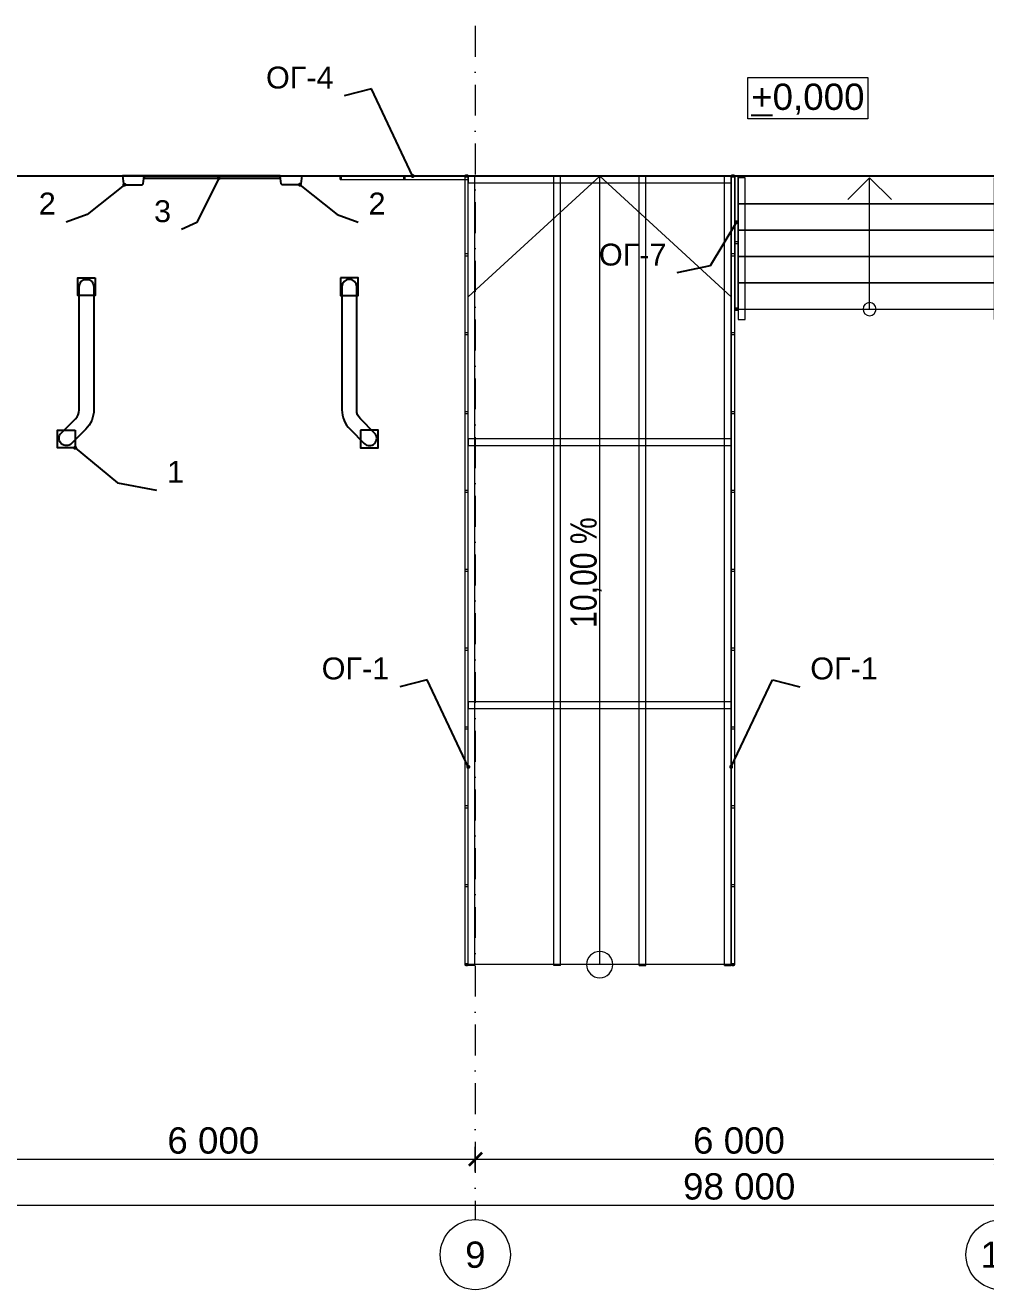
# Model space of a CAD drawing. Header units: millimetres. Extents: x -10605 to 104127, y -15987 to 52426.
# Drawn here: x 40863 to 51825, y -15987 to -1556 of the extents above; entities that cross this region are included whole.
import ezdxf
from ezdxf.enums import TextEntityAlignment as Align

# ---------------------------------------------------------------- set-up
doc = ezdxf.new("R2010")
doc.units = ezdxf.units.MM
doc.header["$MEASUREMENT"] = 0
doc.linetypes.add('Dot & Dashed', pattern=[670.277762, 352.777767, -176.388884, 0, -141.111112])
for name, color, linetype, lineweight in [('0_Ном._пера__200', 7, 'Continuous', 0), ('0_Ном._пера__98', 7, 'Continuous', 25), ('Лестницы_Ном._пера__100', 7, 'Continuous', 9), ('Лестницы_Ном._пера__200', 7, 'Continuous', 0), ('Лестницы_Ном._пера__91', 255, 'Continuous', 0), ('Лестницы_Ном._пера__99', 7, 'Continuous', 15), ('Металлический каркас здания_Ном._пера__100', 7, 'Continuous', 9), ('Металлический каркас здания_Ном._пера__98', 7, 'Continuous', 25), ('Оси_Ном._пера__200', 7, 'Continuous', 0), ('Оси_Ном._пера__97', 7, 'Continuous', 35), ('Оси_Ном._пера__98', 7, 'Continuous', 25), ('Оси_Ном._пера__99', 7, 'Continuous', 15), ('Отделочный_маркеры отделки_Ном._пера__200', 7, 'Continuous', 0), ('Стены _Ном._пера__91', 255, 'Continuous', 0), ('Стены _Ном._пера__98', 7, 'Continuous', 25)]:
    doc.layers.add(name, color=color, linetype=linetype, lineweight=lineweight)
for name, color, linetype in [('Лестницы', 7, 'Continuous'), ('Оси', 7, 'Continuous'), ('Стены', 7, 'Continuous')]:
    doc.layers.add(name, color=color, linetype=linetype)
doc.layers.add('Лестницы_Ном._пера__71', color=7, linetype='Continuous', lineweight=13, true_color=0xc2331900)
doc.layers.add('Стены _Ном._пера__2', color=7, linetype='Continuous', lineweight=0, true_color=0xc2747474)
doc.styles.add('РЎР“Р•РќР•Р\xa0РР\xa0_РЎРўРР›Р¬_1', font='arial.ttf')
doc.styles.add('РЎР“Р•РќР•Р\xa0РР\xa0_РЎРўРР›Р¬_2', font='ARIALN.TTF')
doc.dimstyles.new('СГЕНЕРИР_СТИЛЬ__1', dxfattribs={"dimtxt": 0.18, "dimasz": 91.2, "dimexe": 0.18, "dimexo": 0.0625, "dimgap": 0.09, "dimtad": 0, "dimtih": 1, "dimtoh": 1, "dimdec": 4, "dimzin": 0, "dimdsep": 46, "dimcen": 0.09, "dimadec": 0, "dimazin": 0, "dimtfac": 1, "dimtdec": 4, "dimtmove": 0, "dimatfit": 3, "dimldrblk": 'ARROWHEAD_11', "dimfxl": 1, "dimtolj": 1, "dimtzin": 0, "dimarcsym": 0})
doc.dimstyles.new('СГЕНЕРИР_СТИЛЬ__2', dxfattribs={"dimtxt": 300, "dimasz": 142.5, "dimexe": 0.18, "dimexo": 0.0625, "dimgap": 0.09, "dimtad": 1, "dimtih": 1, "dimtoh": 1, "dimdec": 4, "dimzin": 0, "dimdsep": 46, "dimtxsty": 'РЎР“Р•РќР•Р\xa0РР\xa0_РЎРўРР›Р¬_1', "dimblk": 'ARROWHEAD_6', "dimblk1": 'ARROWHEAD_6', "dimblk2": 'ARROWHEAD_6', "dimcen": 0.09, "dimse1": 1, "dimse2": 1, "dimadec": 0, "dimazin": 0, "dimtfac": 1, "dimtdec": 4, "dimtmove": 0, "dimatfit": 3, "dimfxl": 1, "dimtolj": 1, "dimtzin": 0, "dimarcsym": 0})

# ---------------------------------------------------------------- blocks, each defined once
blk = doc.blocks.new('Перекрытие_14', base_point=(41971, -3275))
at = {"layer": 'Стены _Ном._пера__98', "color": 7, "linetype": 'Continuous', "lineweight": 25, "flags": 128}
blk.add_lwpolyline([(41971, -3275), (41985, -3366), (41995, -3375), (42198, -3375), (42208, -3366), (42221, -3275)], close=True, dxfattribs=at)
blk = doc.blocks.new('Перекрытие_15', base_point=(44021, -3275))
at = {"layer": 'Стены _Ном._пера__98', "color": 7, "linetype": 'Continuous', "lineweight": 25, "flags": 128}
blk.add_lwpolyline([(44021, -3275), (44008, -3366), (43998, -3375), (43795, -3375), (43785, -3366), (43771, -3275)], close=True, dxfattribs=at)
blk = doc.blocks.new('Лестница_1')
at = {"layer": 'Лестницы_Ном._пера__100', "color": 7, "linetype": 'Continuous', "lineweight": 9}
for p, q in [((52000, -3275), (49000, -3275)), ((49000, -3275), (49000, -3295)), ((49080, -3295), (49000, -3295)), ((49000, -3295), (49000, -4795)), ((49000, -3295), (49000, -3595)), ((49080, -4795), (49080, -3295)), ((50250, -3545), (50500, -3295)), ((50500, -3595), (50500, -3295)), ((50500, -3295), (50750, -3545)), ((52000, -3295), (51920, -3295)), ((51920, -3295), (51920, -4795)), ((52000, -3295), (52000, -3275)), ((52000, -4795), (52000, -3295)), ((52000, -3595), (52000, -3295)), ((52000, -3595), (49000, -3595)), ((49000, -3595), (49000, -3895)), ((49000, -3595), (52000, -3595)), ((50500, -4495), (50500, -3595)), ((52000, -3895), (52000, -3595)), ((52000, -3895), (49000, -3895)), ((49000, -3895), (49000, -4195)), ((49000, -3895), (52000, -3895)), ((52000, -4195), (52000, -3895)), ((52000, -4195), (49000, -4195)), ((49000, -4195), (49000, -4495)), ((49000, -4195), (52000, -4195)), ((52000, -4495), (52000, -4195)), ((52000, -4495), (49000, -4495)), ((49000, -4495), (49000, -4795)), ((49000, -4495), (52000, -4495)), ((50500, -4795), (50500, -4495)), ((52000, -4795), (52000, -4495)), ((49000, -4795), (49000, -4915)), ((49000, -4795), (52000, -4795)), ((49080, -4915), (49080, -4795)), ((51920, -4795), (51920, -4915)), ((52000, -4915), (52000, -4795)), ((49000, -4915), (49080, -4915)), ((51920, -4915), (52000, -4915))]:
    blk.add_line(p, q, dxfattribs=at)
for start, end in [(0, 180), (180, 0)]:
    blk.add_arc((50500, -4795), 75, start, end, dxfattribs=at)
blk = doc.blocks.new('Морф_67')
at = {"layer": 'Стены _Ном._пера__91', "color": 255, "linetype": 'Continuous', "lineweight": 0, "flags": 128}
for points in [[(42221, -3301), (42221, -3299)], [(42421, -3299), (42221, -3299)], [(42421, -3301), (42221, -3301)], [(42421, -3301), (42421, -3299)]]:
    blk.add_lwpolyline(points, dxfattribs=at)
blk = doc.blocks.new('Морф_68')
at = {"layer": 'Стены _Ном._пера__91', "color": 255, "linetype": 'Continuous', "lineweight": 0, "flags": 128}
for points in [[(42221, -3301), (42221, -3299)], [(42221, -3299), (42421, -3299)], [(42421, -3301), (42221, -3301)], [(42421, -3299), (42421, -3301)], [(42621, -3299), (42421, -3299)], [(42421, -3301), (42621, -3301)], [(42621, -3301), (42621, -3299)]]:
    blk.add_lwpolyline(points, dxfattribs=at)
blk = doc.blocks.new('Морф_69')
at = {"layer": 'Стены _Ном._пера__91', "color": 255, "linetype": 'Continuous', "lineweight": 0, "flags": 128}
for points in [[(42321, -3301), (42321, -3299)], [(42321, -3299), (42621, -3299)], [(42621, -3301), (42321, -3301)], [(42621, -3299), (42621, -3301)], [(42821, -3299), (42621, -3299)], [(42621, -3301), (42821, -3301)], [(42821, -3301), (42821, -3299)]]:
    blk.add_lwpolyline(points, dxfattribs=at)
blk = doc.blocks.new('Морф_70')
at = {"layer": 'Стены _Ном._пера__91', "color": 255, "linetype": 'Continuous', "lineweight": 0, "flags": 128}
for points in [[(42321, -3301), (42321, -3299)], [(42321, -3299), (42621, -3299)], [(42621, -3301), (42321, -3301)], [(42621, -3299), (42621, -3301)], [(42821, -3299), (42621, -3299)], [(42621, -3301), (42821, -3301)], [(42821, -3301), (42821, -3299)]]:
    blk.add_lwpolyline(points, dxfattribs=at)
blk = doc.blocks.new('Морф_71')
at = {"layer": 'Стены _Ном._пера__91', "color": 255, "linetype": 'Continuous', "lineweight": 0, "flags": 128}
for points in [[(42521, -3301), (42521, -3299)], [(42521, -3299), (42821, -3299)], [(42821, -3301), (42521, -3301)], [(42821, -3299), (42821, -3301)], [(43021, -3299), (42821, -3299)], [(42821, -3301), (43021, -3301)], [(43021, -3301), (43021, -3299)]]:
    blk.add_lwpolyline(points, dxfattribs=at)
blk = doc.blocks.new('Морф_72')
at = {"layer": 'Стены _Ном._пера__91', "color": 255, "linetype": 'Continuous', "lineweight": 0, "flags": 128}
for points in [[(42721, -3301), (42721, -3299)], [(42721, -3299), (43021, -3299)], [(43021, -3301), (42721, -3301)], [(43021, -3299), (43021, -3301)], [(43221, -3299), (43021, -3299)], [(43021, -3301), (43221, -3301)], [(43221, -3301), (43221, -3299)]]:
    blk.add_lwpolyline(points, dxfattribs=at)
blk = doc.blocks.new('Морф_73')
at = {"layer": 'Стены _Ном._пера__91', "color": 255, "linetype": 'Continuous', "lineweight": 0, "flags": 128}
for points in [[(42921, -3301), (42921, -3299)], [(42921, -3299), (43221, -3299)], [(43221, -3301), (42921, -3301)], [(43221, -3299), (43221, -3301)], [(43421, -3299), (43221, -3299)], [(43221, -3301), (43421, -3301)], [(43421, -3301), (43421, -3299)]]:
    blk.add_lwpolyline(points, dxfattribs=at)
blk = doc.blocks.new('Морф_74')
at = {"layer": 'Стены _Ном._пера__91', "color": 255, "linetype": 'Continuous', "lineweight": 0, "flags": 128}
for points in [[(43121, -3301), (43121, -3299)], [(43121, -3299), (43421, -3299)], [(43421, -3301), (43121, -3301)], [(43421, -3299), (43421, -3301)], [(43621, -3299), (43421, -3299)], [(43421, -3301), (43621, -3301)], [(43621, -3301), (43621, -3299)]]:
    blk.add_lwpolyline(points, dxfattribs=at)
blk = doc.blocks.new('Морф_75')
at = {"layer": 'Стены _Ном._пера__91', "color": 255, "linetype": 'Continuous', "lineweight": 0, "flags": 128}
for points in [[(43321, -3301), (43321, -3299)], [(43321, -3299), (43621, -3299)], [(43621, -3301), (43321, -3301)], [(43621, -3299), (43621, -3301)], [(43771, -3299), (43621, -3299)], [(43621, -3301), (43771, -3301)], [(43771, -3299), (43771, -3301)]]:
    blk.add_lwpolyline(points, dxfattribs=at)
blk = doc.blocks.new('Морф_76')
at = {"layer": 'Стены _Ном._пера__91', "color": 255, "linetype": 'Continuous', "lineweight": 0, "flags": 128}
for points in [[(43521, -3301), (43521, -3299)], [(43521, -3299), (43771, -3299)], [(43771, -3301), (43521, -3301)], [(43771, -3299), (43771, -3301)]]:
    blk.add_lwpolyline(points, dxfattribs=at)
blk = doc.blocks.new('Морф_77')
at = {"layer": 'Стены _Ном._пера__91', "color": 255, "linetype": 'Continuous', "lineweight": 0, "flags": 128}
for points in [[(43721, -3301), (43721, -3299)], [(43721, -3299), (43771, -3299)], [(43771, -3301), (43721, -3301)], [(43771, -3299), (43771, -3301)]]:
    blk.add_lwpolyline(points, dxfattribs=at)
blk = doc.blocks.new('Ограждение_5')
at = {"layer": 'Лестницы_Ном._пера__100', "color": 7, "linetype": 'Continuous', "lineweight": 9, "flags": 128}
for points in [[(44462, -3316), (44464, -3315), (44465, -3315), (44467, -3313), (44468, -3311), (44470, -3309), (44471, -3306), (44471, -3303), (44472, -3299), (44472, -3296), (44472, -3292), (44471, -3289), (44471, -3286), (44470, -3283), (44468, -3280), (44467, -3278), (44465, -3277), (44464, -3276), (44462, -3276), (44460, -3276), (44458, -3277), (44457, -3278), (44455, -3280), (44454, -3283), (44453, -3286), (44453, -3289), (44452, -3292), (44452, -3296), (44452, -3299), (44453, -3303), (44453, -3306), (44454, -3309), (44455, -3311), (44457, -3313), (44458, -3315), (44460, -3315)], [(44462, -3276), (44462, -3316), (45920, -3315), (45920, -3275)], [(44462, -3276), (44462, -3316), (45920, -3315), (45920, -3275)], [(44462, -3276), (44462, -3316), (45920, -3315), (45920, -3275)], [(44462, -3276), (44462, -3316), (45920, -3315), (45920, -3275)], [(44462, -3276), (44462, -3316), (45920, -3315), (45920, -3275)], [(45181, -3276), (45181, -3316), (45201, -3316), (45201, -3276)]]:
    blk.add_lwpolyline(points, close=True, dxfattribs=at)
blk = doc.blocks.new('Wheel_Guide_WBM')
at = {"layer": 'Металлический каркас здания_Ном._пера__98', "color": 7, "linetype": 'Continuous', "lineweight": 25, "flags": 128}
for points in [[(-100, 100), (-100, -100), (100, -100), (100, 100)], [(129, -1638), (129, -1838), (329, -1838), (329, -1638)]]:
    blk.add_lwpolyline(points, close=True, dxfattribs=at)
blk.add_lwpolyline([(-84, 0), (-84, -1405, 0.198912), (8, -1626), (170, -1788, 1), (288, -1670), (126, -1508, -0.198912), (84, -1405), (84, 0, 1)], format="xyb", close=True, dxfattribs=at)
blk = doc.blocks.new('Балка - Швеллер ПП 27')
at = {"layer": 'Металлический каркас здания_Ном._пера__100', "color": 7, "linetype": 'Continuous', "lineweight": 9}
for p, q in [((-18, 37), (8991, 37)), ((-18, 37), (-18, -38)), ((8991, 0), (8991, 37)), ((8991, -38), (8991, 0)), ((-18, -38), (8991, -38))]:
    blk.add_line(p, q, dxfattribs=at)
blk = doc.blocks.new('Балка - Швеллер ПП 27_5')
at = {"layer": 'Металлический каркас здания_Ном._пера__100', "color": 7, "linetype": 'Continuous', "lineweight": 9}
for p, q in [((0, 38), (0, -38)), ((1500, 38), (0, 38)), ((3000, 38), (1500, 38)), ((3000, 0), (3000, 38)), ((3000, -38), (3000, 0)), ((0, -38), (1500, -38)), ((1500, -38), (3000, -38))]:
    blk.add_line(p, q, dxfattribs=at)
blk = doc.blocks.new('ARROWHEAD_11')
at = {"color": 0, "linetype": 'Continuous', "lineweight": 0}
blk.add_line((0, 0), (-1, 0), dxfattribs=at)
at = {"color": 0, "linetype": 'Continuous', "lineweight": 0, "const_width": 0.25, "flags": 128}
blk.add_lwpolyline([(-0.125, 0, 1), (0.125, 0, 1)], format="xyb", close=True, dxfattribs=at)
blk = doc.blocks.new('Перекрытие_75', base_point=(3875, -3275))
at = {"layer": 'Стены _Ном._пера__98', "color": 7, "linetype": 'Continuous', "lineweight": 25, "flags": 128}
blk.add_lwpolyline([(3875, -3275), (94125, -3275), (94125, -300), (3875, -300)], close=True, dxfattribs=at)
blk = doc.blocks.new('Перекрытие_82', base_point=(42221, -3299))
at = {"layer": 'Стены _Ном._пера__2', "linetype": 'Continuous', "lineweight": 0, "true_color": 0x979797}
blk.add_hatch(color=252, dxfattribs=at).paths.add_polyline_path([(42221, -3299), (43771, -3299), (43771, -3275), (42221, -3275)])
at = {"layer": 'Стены _Ном._пера__98', "color": 7, "linetype": 'Continuous', "lineweight": 25, "flags": 128}
blk.add_lwpolyline([(42221, -3299), (43771, -3299), (43771, -3275), (42221, -3275)], close=True, dxfattribs=at)
blk = doc.blocks.new('Ограждение_21')
at = {"layer": 'Лестницы_Ном._пера__100', "color": 7, "linetype": 'Continuous', "lineweight": 9, "flags": 128}
for points in [[(45880, -3275), (45880, -3277), (45881, -3279), (45883, -3280), (45885, -3282), (45887, -3283), (45890, -3284), (45893, -3285), (45897, -3285), (45900, -3285), (45903, -3285), (45907, -3285), (45910, -3284), (45913, -3283), (45915, -3282), (45917, -3280), (45919, -3279), (45920, -3277), (45920, -3275), (45920, -3274), (45919, -3272), (45917, -3270), (45915, -3269), (45913, -3268), (45910, -3267), (45907, -3266), (45903, -3266), (45900, -3265), (45897, -3266), (45893, -3266), (45890, -3267), (45887, -3268), (45885, -3269), (45883, -3270), (45881, -3272), (45880, -3274)], [(45920, -3275), (45880, -3275), (45880, -12276), (45920, -12276)], [(45920, -3275), (45880, -3275), (45880, -12276), (45920, -12276)], [(45920, -3275), (45880, -3275), (45880, -12276), (45920, -12276)], [(45920, -3275), (45880, -3275), (45880, -12276), (45920, -12276)], [(45920, -3275), (45880, -3275), (45880, -12276), (45920, -12276)], [(45920, -4166), (45880, -4166), (45880, -4186), (45920, -4186)], [(45920, -5066), (45880, -5066), (45880, -5086), (45920, -5086)], [(45920, -5966), (45880, -5966), (45880, -5986), (45920, -5986)], [(45920, -6866), (45880, -6866), (45880, -6886), (45920, -6886)], [(45920, -7766), (45880, -7766), (45880, -7786), (45920, -7786)], [(45920, -8666), (45880, -8666), (45880, -8686), (45920, -8686)], [(45920, -9566), (45880, -9566), (45880, -9586), (45920, -9586)], [(45920, -10466), (45880, -10466), (45880, -10486), (45920, -10486)], [(45920, -11366), (45880, -11366), (45880, -11386), (45920, -11386)], [(45880, -12276), (45880, -12278), (45881, -12280), (45883, -12281), (45885, -12283), (45887, -12284), (45890, -12285), (45893, -12286), (45897, -12286), (45900, -12286), (45903, -12286), (45907, -12286), (45910, -12285), (45913, -12284), (45915, -12283), (45917, -12281), (45919, -12280), (45920, -12278), (45920, -12276), (45920, -12275), (45919, -12273), (45917, -12271), (45915, -12270), (45913, -12269), (45910, -12268), (45907, -12267), (45903, -12267), (45900, -12266), (45897, -12267), (45893, -12267), (45890, -12268), (45887, -12269), (45885, -12270), (45883, -12271), (45881, -12273), (45880, -12275)]]:
    blk.add_lwpolyline(points, close=True, dxfattribs=at)
blk = doc.blocks.new('Ограждение_26')
at = {"layer": 'Лестницы_Ном._пера__100', "color": 7, "linetype": 'Continuous', "lineweight": 9, "flags": 128}
for points in [[(48920, -3275), (48920, -3277), (48921, -3279), (48923, -3280), (48925, -3282), (48927, -3283), (48930, -3284), (48933, -3285), (48937, -3285), (48940, -3285), (48943, -3285), (48947, -3285), (48950, -3284), (48953, -3283), (48955, -3282), (48957, -3280), (48959, -3279), (48960, -3277), (48960, -3275), (48960, -3274), (48959, -3272), (48957, -3270), (48955, -3269), (48953, -3268), (48950, -3267), (48947, -3266), (48943, -3266), (48940, -3265), (48937, -3266), (48933, -3266), (48930, -3267), (48927, -3268), (48925, -3269), (48923, -3270), (48921, -3272), (48920, -3274)], [(48960, -3275), (48920, -3275), (48920, -12276), (48960, -12276)], [(48960, -3275), (48920, -3275), (48920, -12276), (48960, -12276)], [(48960, -3275), (48920, -3275), (48920, -12276), (48960, -12276)], [(48960, -3275), (48920, -3275), (48920, -12276), (48960, -12276)], [(48960, -3275), (48920, -3275), (48920, -12276), (48960, -12276)], [(48960, -4166), (48920, -4166), (48920, -4186), (48960, -4186)], [(48960, -5066), (48920, -5066), (48920, -5086), (48960, -5086)], [(48960, -5966), (48920, -5966), (48920, -5986), (48960, -5986)], [(48960, -6866), (48920, -6866), (48920, -6886), (48960, -6886)], [(48960, -7766), (48920, -7766), (48920, -7786), (48960, -7786)], [(48960, -8666), (48920, -8666), (48920, -8686), (48960, -8686)], [(48960, -9566), (48920, -9566), (48920, -9586), (48960, -9586)], [(48960, -10466), (48920, -10466), (48920, -10486), (48960, -10486)], [(48960, -11366), (48920, -11366), (48920, -11386), (48960, -11386)], [(48920, -12276), (48920, -12278), (48921, -12280), (48923, -12281), (48925, -12283), (48927, -12284), (48930, -12285), (48933, -12286), (48937, -12286), (48940, -12286), (48943, -12286), (48947, -12286), (48950, -12285), (48953, -12284), (48955, -12283), (48957, -12281), (48959, -12280), (48960, -12278), (48960, -12276), (48960, -12275), (48959, -12273), (48957, -12271), (48955, -12270), (48953, -12269), (48950, -12268), (48947, -12267), (48943, -12267), (48940, -12266), (48937, -12267), (48933, -12267), (48930, -12268), (48927, -12269), (48925, -12270), (48923, -12271), (48921, -12273), (48920, -12275)]]:
    blk.add_lwpolyline(points, close=True, dxfattribs=at)
blk = doc.blocks.new('Ограждение_41')
at = {"layer": 'Лестницы_Ном._пера__100', "color": 7, "linetype": 'Continuous', "lineweight": 9, "flags": 128}
for points in [[(48960, -4796), (49000, -4796), (49000, -3275), (48960, -3275)], [(48960, -4796), (49000, -4796), (49000, -3275), (48960, -3275)], [(48960, -4796), (49000, -4796), (49000, -3275), (48960, -3275)], [(48960, -4796), (49000, -4796), (49000, -3275), (48960, -3275)], [(48960, -4046), (49000, -4046), (49000, -4026), (48960, -4026)]]:
    blk.add_lwpolyline(points, close=True, dxfattribs=at)
at = {"layer": 'Лестницы_Ном._пера__91', "color": 255, "linetype": 'Continuous', "lineweight": 0, "flags": 128}
blk.add_lwpolyline([(48960, -4786), (48960, -4806), (49000, -4806), (49000, -4786)], close=True, dxfattribs=at)
at = {"layer": 'Лестницы_Ном._пера__99', "color": 7, "linetype": 'Continuous', "lineweight": 15, "flags": 128}
blk.add_lwpolyline([(48960, -4796), (49000, -4796), (49000, -3275), (48960, -3275)], close=True, dxfattribs=at)
blk = doc.blocks.new('Стандартный Маркер Сетки_4')
at = {"layer": 'Оси_Ном._пера__200', "color": 7, "linetype": 'Dot & Dashed', "lineweight": 0}
for p in [(0, 0), (55187, 0)]:
    blk.add_line(p, (55187, 0), dxfattribs=at)
blk.add_point((55187, 0), dxfattribs=at)
blk.add_point((55187, 0), dxfattribs=at)
at = {"layer": 'Оси_Ном._пера__99', "color": 7, "linetype": 'Continuous', "lineweight": 15}
blk.add_circle((55587, 0), 400, dxfattribs=at)
at = {"layer": 'Оси_Ном._пера__200', "color": 7, "lineweight": 0, "style": 'РЎР“Р•РќР•Р\xa0РР\xa0_РЎРўРР›Р¬_1'}
blk.add_attdef('AC_MarkerText_1', text='', height=300, rotation=90, dxfattribs=at).set_placement((55368, -69), align=Align.TOP_CENTER)
blk = doc.blocks.new('Стандартный Маркер Сетки_5')
at = {"layer": 'Оси_Ном._пера__99', "color": 7, "linetype": 'Continuous', "lineweight": 15}
blk.add_circle((55649, 0), 400, dxfattribs=at)
at = {"layer": 'Оси_Ном._пера__200', "color": 7, "lineweight": 0, "style": 'РЎР“Р•РќР•Р\xa0РР\xa0_РЎРўРР›Р¬_1'}
blk.add_attdef('AC_MarkerText_1', text='', height=300, rotation=90, dxfattribs=at).set_placement((55430, -69), align=Align.TOP_CENTER)
blk = doc.blocks.new('Пандус Прямой 27_3')
at = {"layer": 'Лестницы_Ном._пера__71', "color": 28, "linetype": 'Continuous', "lineweight": 13, "true_color": 0x331900}
for p, q in [((9000, 0), (7623, 1500)), ((0, 0), (9000, 0)), ((7623, -1500), (9000, 0))]:
    blk.add_line(p, q, dxfattribs=at)
at = {"layer": 'Лестницы_Ном._пера__71', "color": 28, "linetype": 'Continuous', "lineweight": 13, "true_color": 0x331900, "flags": 128}
blk.add_lwpolyline([(150, 0, 1), (-150, 0, 1)], format="xyb", close=True, dxfattribs=at)
at = {"layer": 'Лестницы_Ном._пера__99', "color": 7, "linetype": 'Continuous', "lineweight": 15}
for p, q in [((0, -1500), (0, 1500)), ((0, 1500), (9000, 1500)), ((9000, -1500), (9000, 1500)), ((0, -1500), (9000, -1500))]:
    blk.add_line(p, q, dxfattribs=at)
at = {"layer": 'Лестницы_Ном._пера__200', "color": 7, "lineweight": 0, "style": 'РЎР“Р•РќР•Р\xa0РР\xa0_РЎРўРР›Р¬_2'}
blk.add_attdef('ac_bottomlevel', text='', height=300, dxfattribs=at).set_placement((4500, 159), align=Align.MIDDLE_CENTER)
blk = doc.blocks.new('*D2483')
at = {"layer": 'Оси_Ном._пера__200', "color": 7, "linetype": 'Continuous', "lineweight": 0}
for p, q in [((0, -15163), (0, -14881)), ((98000, -15163), (98000, -14881)), ((-112, -15022), (0, -15022)), ((0, -15022), (98000, -15022)), ((98000, -15022), (98113, -15022))]:
    blk.add_line(p, q, dxfattribs=at)
at = {"layer": 'Оси_Ном._пера__98', "color": 7, "linetype": 'Continuous', "lineweight": 25}
for p, q in [((75, -14947), (-75, -15097)), ((97925, -15097), (98075, -14947))]:
    blk.add_line(p, q, dxfattribs=at)
at = {"layer": 'Оси_Ном._пера__200', "color": 7, "lineweight": 0, "insert": (48371, -14962), "char_height": 300, "attachment_point": 7, "style": 'РЎР“Р•РќР•Р\xa0РР\xa0_РЎРўРР›Р¬_1'}
blk.add_mtext('\\A1;{\\pql;\\fArial|b0|i0|c204|p0;\\W1.000000;98\xa0000}', dxfattribs=at)
blk = doc.blocks.new('ARROWHEAD_6')
at = {"color": 0, "linetype": 'Continuous', "lineweight": 0}
for p, q in [((0, 0), (-1, 0)), ((-0.5, -0.5), (0.5, 0.5))]:
    blk.add_line(p, q, dxfattribs=at)
blk = doc.blocks.new('*D2499')
at = {"layer": 'Оси_Ном._пера__200', "color": 7, "linetype": 'Continuous', "lineweight": 0}
for p, q in [((40000, -14639), (40000, -14358)), ((46000, -14639), (46000, -14358)), ((40000, -14498), (46000, -14498))]:
    blk.add_line(p, q, dxfattribs=at)
at = {"layer": 'Оси_Ном._пера__97', "color": 7, "linetype": 'Continuous', "lineweight": 35}
for p, q in [((40075, -14423), (39925, -14573)), ((46075, -14423), (45925, -14573))]:
    blk.add_line(p, q, dxfattribs=at)
at = {"layer": 'Оси_Ном._пера__200', "color": 7, "lineweight": 0, "insert": (42485, -14438), "char_height": 300, "attachment_point": 7, "style": 'РЎР“Р•РќР•Р\xa0РР\xa0_РЎРўРР›Р¬_1'}
blk.add_mtext('\\A1;{\\pql;\\fArial|b0|i0|c204|p0;\\W1.000000;6\xa0000}', dxfattribs=at)
blk = doc.blocks.new('*D2500')
at = {"layer": 'Оси_Ном._пера__200', "color": 7, "linetype": 'Continuous', "lineweight": 0}
for p, q in [((46000, -14639), (46000, -14358)), ((52000, -14639), (52000, -14358)), ((46000, -14498), (52000, -14498))]:
    blk.add_line(p, q, dxfattribs=at)
at = {"layer": 'Оси_Ном._пера__97', "color": 7, "linetype": 'Continuous', "lineweight": 35}
for p, q in [((46075, -14423), (45925, -14573)), ((52075, -14423), (51925, -14573))]:
    blk.add_line(p, q, dxfattribs=at)
at = {"layer": 'Оси_Ном._пера__200', "color": 7, "lineweight": 0, "insert": (48485, -14438), "char_height": 300, "attachment_point": 7, "style": 'РЎР“Р•РќР•Р\xa0РР\xa0_РЎРўРР›Р¬_1'}
blk.add_mtext('\\A1;{\\pql;\\fArial|b0|i0|c204|p0;\\W1.000000;6\xa0000}', dxfattribs=at)

msp = doc.modelspace()

# ---------------------------------------------------------------- linework, layer by layer
at = {"layer": '0_Ном._пера__200', "color": 7, "linetype": 'Continuous', "lineweight": 0, "flags": 128}
msp.add_lwpolyline([(49110.00879, -2152.89625), (50479.85475, -2152.89625), (50479.85475, -2624.32525), (49110.00879, -2624.32525)], close=True, dxfattribs=at)

# ---------------------------------------------------------------- block references
at = {"layer": 'Лестницы', "color": 7, "linetype": 'Continuous', "lineweight": 50}
for name in ['Ограждение_5', 'Ограждение_21', 'Ограждение_26', 'Ограждение_41']:
    msp.add_blockref(name, (0, 0), dxfattribs=at)
at = {"layer": 'Лестницы', "color": 7, "linetype": 'Continuous', "lineweight": 15}
ref = msp.add_blockref('Пандус Прямой 27_3', (47420.00675, -12276.39447), dxfattribs=dict(at, zscale=1000, rotation=89.99999999999999))
ref.add_attrib('ac_bottomlevel', '10,00 %', dxfattribs={"layer": 'Лестницы_Ном._пера__200', "color": 7, "lineweight": 0, "height": 300, "rotation": 90, "style": 'РЎР“Р•РќР•Р\xa0РР\xa0_РЎРўРР›Р¬_2'}).set_placement((47234.71263, -7802.20999), align=Align.MIDDLE_CENTER)
at = {"layer": 'Лестницы', "color": 7, "linetype": 'Continuous', "lineweight": 9}
msp.add_blockref('Лестница_1', (0, 0), dxfattribs=at)
at = {"layer": 'Металлический каркас здания_Ном._пера__100', "color": 7, "linetype": 'Continuous', "lineweight": 9, "xscale": -1, "zscale": 1000, "rotation": 270}
for p in [(45957.50675, -12266.97996), (46933.33783, -12266.97996)]:
    msp.add_blockref('Балка - Швеллер ПП 27', p, dxfattribs=at)
at = {"layer": 'Металлический каркас здания_Ном._пера__100', "color": 7, "linetype": 'Continuous', "lineweight": 9, "zscale": 1000}
for name, p, rotation in [('Балка - Швеллер ПП 27_5', (48920, -3314.99326), 180), ('Балка - Швеллер ПП 27', (47906.66892, -12266.97996), 89.99999999999999), ('Балка - Швеллер ПП 27', (48882.50675, -12266.97996), 90), ('Балка - Швеллер ПП 27_5', (48920, -6314.99326), 180), ('Балка - Швеллер ПП 27_5', (48920, -9314.99326), 180)]:
    msp.add_blockref(name, p, dxfattribs=dict(at, rotation=rotation))
at = {"layer": 'Металлический каркас здания_Ном._пера__98', "color": 7, "linetype": 'Continuous', "lineweight": 25, "xscale": -1, "zscale": 1000}
msp.add_blockref('Wheel_Guide_WBM', (41561.91639, -4539.93779), dxfattribs=at)
at = {"layer": 'Металлический каркас здания_Ном._пера__98', "color": 7, "linetype": 'Continuous', "lineweight": 25, "zscale": 1000}
msp.add_blockref('Wheel_Guide_WBM', (44561.91639, -4539.93779), dxfattribs=at)
at = {"layer": 'Оси', "color": 8, "linetype": 'Continuous', "lineweight": 0, "true_color": 0x747474}
ref = msp.add_blockref('Стандартный Маркер Сетки_4', (46000, 40000.00005), dxfattribs=dict(at, zscale=1000, rotation=270))
ref.add_attrib('AC_MarkerText_1', '9', dxfattribs={"layer": 'Оси_Ном._пера__200', "color": 7, "lineweight": 0, "height": 300, "rotation": 360, "style": 'РЎР“Р•РќР•Р\xa0РР\xa0_РЎРўРР›Р¬_1'}).set_placement((46000, -15437.02337), align=Align.TOP_CENTER)
ref = msp.add_blockref('Стандартный Маркер Сетки_5', (52000.00007, 40061.92808), dxfattribs=dict(at, zscale=1000, rotation=270))
ref.add_attrib('AC_MarkerText_1', '10', dxfattribs={"layer": 'Оси_Ном._пера__200', "color": 7, "lineweight": 0, "height": 300, "rotation": 360, "style": 'РЎР“Р•РќР•Р\xa0РР\xa0_РЎРўРР›Р¬_1'}).set_placement((52000.00007, -15437.02337), align=Align.TOP_CENTER)
at = {"layer": 'Стены', "color": 7, "linetype": 'Continuous', "lineweight": 25}
for name, p in [('Перекрытие_75', (3875, -3275)), ('Перекрытие_14', (41971.2155, -3275)), ('Перекрытие_82', (42221.17383, -3299.07348)), ('Перекрытие_15', (44021.27341, -3275))]:
    msp.add_blockref(name, p, dxfattribs=at)
at = {"layer": 'Стены', "linetype": 'Continuous', "lineweight": 0}
for name in ['Морф_67', 'Морф_68', 'Морф_69', 'Морф_70', 'Морф_71', 'Морф_72', 'Морф_73', 'Морф_74', 'Морф_75', 'Морф_76', 'Морф_77']:
    msp.add_blockref(name, (0, 0), dxfattribs=at)

# ---------------------------------------------------------------- texts
at = {"layer": '0_Ном._пера__98', "color": 7, "linetype": 'Continuous', "lineweight": 25, "insert": (49794.93177, -2221.46768), "char_height": 300, "attachment_point": 2, "style": 'РЎР“Р•РќР•Р\xa0РР\xa0_РЎРўРР›Р¬_1'}
msp.add_mtext('\\A1;{\\pqc;\\fArial|b0|i0|c204|p0;\\L\\W1.000000;\\L+\\fArial|b0|i0|c204|p0;\\l\\W1.000000;\\l0\\fArial|b0|i0|c204|p0;\\l\\W1.000000;\\l,\\fArial|b0|i0|c204|p0;\\l\\W1.000000;\\l0\\fArial|b0|i0|c204|p0;\\l\\W1.000000;\\l00}', dxfattribs=at)
at = {"layer": 'Отделочный_маркеры отделки_Ном._пера__200', "color": 7, "linetype": 'Continuous', "lineweight": 0, "char_height": 250, "style": 'РЎР“Р•РќР•Р\xa0РР\xa0_РЎРўРР›Р¬_1'}
for s, insert, attachment_point in [('\\A1;{\\pqr;\\fArial|b0|i0|c204|p0;\\W1.000000;ОГ-\\fArial|b0|i0|c204|p0;\\W1.000000;4}', (44381.9747, -2280.68871), 9), ('\\A1;{\\pqr;\\fArial|b0|i0|c204|p0;\\W1.000000;2}', (41211.33999, -3715.30228), 9), ('\\A1;{\\pql;\\fArial|b0|i0|c204|p0;\\W1.000000;2}', (44781.14892, -3715.30228), 7), ('\\A1;{\\pqr;\\fArial|b0|i0|c204|p0;\\W1.000000;3}', (42527.6545, -3805.98357), 9), ('\\A1;{\\pqr;\\fArial|b0|i0|c204|p0;\\W1.000000;ОГ-\\fArial|b0|i0|c204|p0;\\W1.000000;7}', (48181.37943, -4301.33145), 9), ('\\A1;{\\pql;\\fArial|b0|i0|c204|p0;\\W1.000000;1}', (42481.10439, -6777.14945), 7), ('\\A1;{\\pqr;\\fArial|b0|i0|c204|p0;\\W1.000000;ОГ-\\fArial|b0|i0|c204|p0;\\W1.000000;1}', (45017.32668, -9024.83943), 9), ('\\A1;{\\pql;\\fArial|b0|i0|c204|p0;\\W1.000000;ОГ-\\fArial|b0|i0|c204|p0;\\W1.000000;1}', (49822.68681, -9024.83943), 7)]:
    msp.add_mtext(s, dxfattribs=dict(at, insert=insert, attachment_point=attachment_point))

# ---------------------------------------------------------------- dimensions: what is measured, and where the dimension line sits
at = {"layer": 'Оси', "color": 7, "linetype": 'Continuous', "lineweight": 0}
for base, p1, p2, picture, middle in [((46000, -14498.3327), (40000, -15587.02337), (46000, -15587.02337), '*D2499', (42999.83803, -14288.3327)), ((52000.00007, -14498.3327), (46000, -15587.02337), (52000.00007, -15587.02337), '*D2500', (48999.83806, -14288.3327)), ((98000.0000716933, -15021.8971559644), (0, -15587.0233678859), (98000.0000716933, -15587.0233678859), '*D2483', (48999.5830575523, -14811.8971535802))]:
    dim = msp.add_linear_dim(base=base, p1=p1, p2=p2, dimstyle='СГЕНЕРИР_СТИЛЬ__2', dxfattribs=at)
    dim.commit()
    dim.dimension.update_dxf_attribs({"geometry": picture, "text_midpoint": middle, "dimtype": 160})

# ---------------------------------------------------------------- leaders
at = {"layer": 'Отделочный_маркеры отделки_Ном._пера__200', "color": 7, "linetype": 'Continuous', "lineweight": 0, "annotation_type": 0, "has_hookline": 1}
for points, hookline_direction, text_width in [([(45284.65477, -3275.59215), (44814.57368, -2280.68871), (44501.9747, -2362.21836)], 1, 737.25), ([(43071.17383, -3300.56615), (42822.32918, -3805.98357), (42647.6545, -3887.34573)], 1, 163.5), ([(41994.84512, -3374.98221), (41568.80982, -3715.30228), (41331.33999, -3801.01751)], 1, 165.25), ([(43997.64378, -3374.98221), (44423.67908, -3715.30228), (44661.14892, -3801.01751)], 0, 165.25), ([(48979.9358, -3802.73615), (48681.36615, -4301.33145), (48301.37943, -4382.86094)], 1, 738), ([(41432.91639, -6378.01033), (41917.77046, -6777.14945), (42361.10439, -6862.8644)], 1, 92), ([(45920.00675, -10019.74382), (45449.92565, -9024.83943), (45137.32668, -9106.37003)], 1, 690), ([(48920.00675, -10019.74382), (49390.08784, -9024.83943), (49702.68681, -9106.37003)], 1, 690)]:
    msp.add_leader(points, dimstyle='СГЕНЕРИР_СТИЛЬ__1', dxfattribs=dict(at, hookline_direction=hookline_direction, text_width=text_width))

doc.saveas('drawing.dxf')
